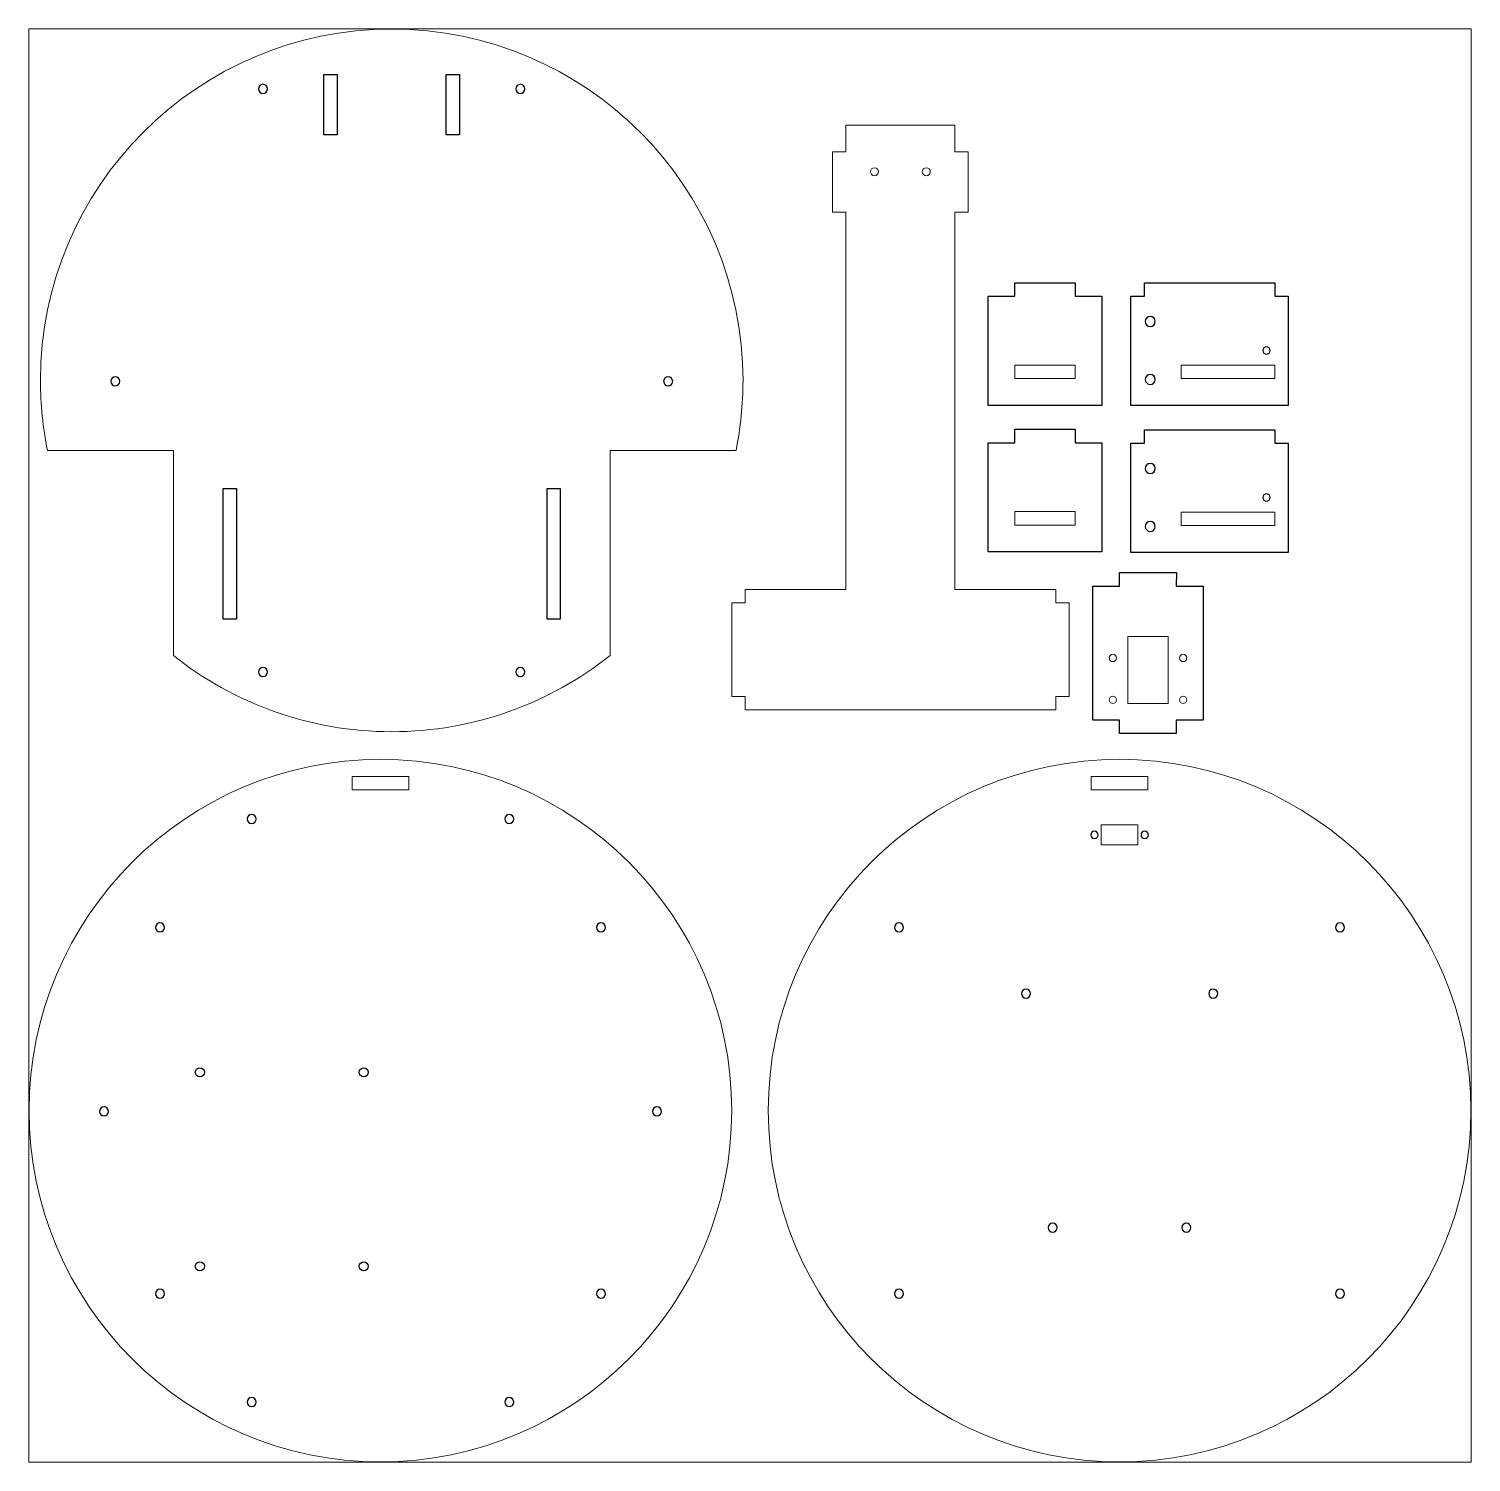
# Paper-space layout 'Layout1' of a CAD drawing. Header units: millimetres. Extents: x 0 to 431, y 0 to 428.
# The model-space entities are those that its viewports show. They can reach past a viewport. Long polylines and large blocks are cut down to what shows.
import ezdxf

# ---------------------------------------------------------------- set-up
doc = ezdxf.new("R2010")
doc.units = ezdxf.units.MM

msp = doc.modelspace()

# ---------------------------------------------------------------- linework, layer by layer
at = {"color": 1, "linetype": 'Continuous', "lineweight": 25, "true_color": 0xff0000}
for points in [[(601.05, 414.82), (601.05, 396.81), (597.07, 396.81), (597.07, 414.82), (601.05, 414.82)], [(637.63, 414.82), (637.63, 396.81), (633.64, 396.81), (633.64, 414.82), (637.63, 414.82)], [(570.91, 291.02), (570.91, 252.02), (566.92, 252.02), (566.92, 291.02), (570.91, 291.02)], [(667.73, 291.03), (667.73, 252.03), (663.75, 252.03), (663.75, 291.03), (667.73, 291.03)]]:
    msp.add_lwpolyline(points, close=True, dxfattribs=at)
at = {"color": 1, "linetype": 'Continuous', "lineweight": 20, "true_color": 0xff0000}
for points in [[(769.38, 399.71), (785.65, 399.71), (785.65, 391.71), (789.68, 391.71), (789.68, 373.7), (785.66, 373.7), (785.66, 260.89), (815.8, 260.89), (815.8, 256.91), (819.78, 256.91), (819.78, 228.92), (815.8, 228.92), (815.8, 224.92), (722.96, 224.92), (722.96, 228.91), (718.97, 228.92), (718.97, 256.91), (722.96, 256.91), (722.96, 260.89), (753.02, 260.89), (753.1, 373.7), (749.12, 373.7), (749.12, 391.71), (753.09, 391.71), (753.1, 399.71), (769.38, 399.71)], [(821.62, 327.91), (821.62, 323.91), (803.59, 323.91), (803.59, 327.91), (821.62, 327.91)], [(881.3, 327.89), (881.3, 323.91), (853.3, 323.91), (853.3, 327.89), (881.3, 327.89)], [(821.62, 284.14), (821.62, 280.14), (803.59, 280.14), (803.59, 284.14), (821.62, 284.14)], [(881.3, 283.95), (881.3, 279.97), (853.3, 279.97), (853.3, 283.95), (881.3, 283.95)], [(849.38, 246.82), (849.38, 226.79), (837.38, 226.79), (837.38, 246.82), (849.38, 246.82)], [(622.47, 204.98), (622.47, 201), (605.47, 201), (605.47, 204.98), (622.47, 204.98)], [(843.38, 204.98), (843.38, 201), (826.38, 201), (826.38, 204.98), (843.38, 204.98)], [(840.38, 190.5), (840.38, 184.5), (829.38, 184.5), (829.38, 190.5), (840.38, 190.5)]]:
    msp.add_lwpolyline(points, close=True, dxfattribs=at)
at = {"color": 1, "linetype": 'Continuous', "lineweight": 30, "true_color": 0xff0000}
for points in [[(829.6, 348.51), (829.6, 315.89), (795.6, 315.89), (795.6, 348.51), (803.6, 348.51), (803.59, 352.51), (821.6, 352.51), (821.62, 348.51), (829.6, 348.51)], [(885.3, 348.51), (885.3, 315.89), (838.3, 315.89), (838.3, 348.51), (842.3, 348.51), (842.3, 352.51), (881.3, 352.51), (881.3, 348.51), (885.3, 348.51)], [(829.6, 304.74), (829.6, 272.12), (795.6, 272.12), (795.6, 304.74), (803.6, 304.74), (803.59, 308.74), (821.6, 308.74), (821.62, 304.74), (829.6, 304.74)], [(885.3, 304.57), (885.3, 271.95), (838.3, 271.95), (838.3, 304.57), (842.3, 304.57), (842.3, 308.57), (881.3, 308.57), (881.3, 304.57), (885.3, 304.57)], [(859.88, 261.87), (859.88, 221.85), (851.84, 221.85), (851.84, 217.83), (834.84, 217.8), (834.84, 221.8), (826.88, 221.85), (826.88, 261.87), (834.84, 261.87), (834.84, 265.91), (851.89, 265.91), (851.84, 261.87), (859.88, 261.87)]]:
    msp.add_lwpolyline(points, close=True, dxfattribs=at)
at = {"color": 1, "linetype": 'Continuous', "lineweight": 20, "true_color": 0xff0000}
for points, knots in [([(514.42, 302.43), (513.05, 309.19), (512.33, 316.19), (512.33, 323.36), (512.33, 381.31), (559.38, 428.36), (617.33, 428.36), (675.28, 428.36), (722.33, 381.31), (722.33, 323.36), (722.33, 316.19), (721.61, 309.19), (720.24, 302.43), (720.24, 302.43), (682.59, 302.43), (682.59, 302.43), (682.59, 302.43), (682.59, 241.13), (682.59, 241.13), (664.67, 226.88), (641.98, 218.36), (617.33, 218.36), (592.67, 218.36), (569.99, 226.88), (552.06, 241.13), (552.06, 241.13), (552.06, 302.43), (552.06, 302.43), (552.06, 302.43), (514.42, 302.43), (514.42, 302.43)], [0, 0, 0, 0, 1, 1, 1, 2, 2, 2, 3, 3, 3, 4, 4, 4, 5, 5, 5, 6, 6, 6, 7, 7, 7, 8, 8, 8, 9, 9, 9, 10, 10, 10, 10]), ([(761.63, 386.94), (762.29, 386.94), (762.83, 386.41), (762.83, 385.74), (762.83, 385.08), (762.29, 384.54), (761.63, 384.54), (760.97, 384.54), (760.43, 385.08), (760.43, 385.74), (760.43, 386.41), (760.97, 386.94), (761.63, 386.94)], [0, 0, 0, 0, 1, 1, 1, 2, 2, 2, 3, 3, 3, 4, 4, 4, 4]), ([(777.12, 386.94), (777.78, 386.94), (778.32, 386.41), (778.32, 385.74), (778.32, 385.08), (777.78, 384.54), (777.12, 384.54), (776.46, 384.54), (775.92, 385.08), (775.92, 385.74), (775.92, 386.41), (776.46, 386.94), (777.12, 386.94)], [0, 0, 0, 0, 1, 1, 1, 2, 2, 2, 3, 3, 3, 4, 4, 4, 4]), ([(832.88, 241.49), (833.49, 241.49), (833.98, 241), (833.98, 240.39), (833.98, 239.79), (833.49, 239.29), (832.88, 239.29), (832.27, 239.29), (831.78, 239.79), (831.78, 240.39), (831.78, 241), (832.27, 241.49), (832.88, 241.49)], [0, 0, 0, 0, 1, 1, 1, 2, 2, 2, 3, 3, 3, 4, 4, 4, 4]), ([(853.88, 241.49), (854.49, 241.49), (854.98, 241), (854.98, 240.39), (854.98, 239.79), (854.49, 239.29), (853.88, 239.29), (853.27, 239.29), (852.78, 239.79), (852.78, 240.39), (852.78, 241), (853.27, 241.49), (853.88, 241.49)], [0, 0, 0, 0, 1, 1, 1, 2, 2, 2, 3, 3, 3, 4, 4, 4, 4]), ([(832.88, 228.99), (833.49, 228.99), (833.98, 228.5), (833.98, 227.89), (833.98, 227.29), (833.49, 226.79), (832.88, 226.79), (832.27, 226.79), (831.78, 227.29), (831.78, 227.89), (831.78, 228.5), (832.27, 228.99), (832.88, 228.99)], [0, 0, 0, 0, 1, 1, 1, 2, 2, 2, 3, 3, 3, 4, 4, 4, 4]), ([(853.88, 228.99), (854.49, 228.99), (854.98, 228.5), (854.98, 227.89), (854.98, 227.29), (854.49, 226.79), (853.88, 226.79), (853.27, 226.79), (852.78, 227.29), (852.78, 227.89), (852.78, 228.5), (853.27, 228.99), (853.88, 228.99)], [0, 0, 0, 0, 1, 1, 1, 2, 2, 2, 3, 3, 3, 4, 4, 4, 4]), ([(613.97, 210.1), (671.92, 210.1), (718.97, 163.05), (718.97, 105.1), (718.97, 47.15), (671.92, 0.1), (613.97, 0.1), (556.02, 0.1), (508.97, 47.15), (508.97, 105.1), (508.97, 163.05), (556.02, 210.1), (613.97, 210.1)], [0, 0, 0, 0, 1, 1, 1, 2, 2, 2, 3, 3, 3, 4, 4, 4, 4]), ([(834.88, 210.1), (892.83, 210.1), (939.88, 163.05), (939.88, 105.1), (939.88, 47.15), (892.83, 0.1), (834.88, 0.1), (776.93, 0.1), (729.88, 47.15), (729.88, 105.1), (729.88, 163.05), (776.93, 210.1), (834.88, 210.1)], [0, 0, 0, 0, 1, 1, 1, 2, 2, 2, 3, 3, 3, 4, 4, 4, 4])]:
    msp.add_open_spline(points, degree=3, knots=knots, dxfattribs=at)
at = {"color": 1, "linetype": 'Continuous', "lineweight": 30, "true_color": 0xff0000}
for points in [[(578.85, 411.87), (579.59, 411.87), (580.2, 411.27), (580.2, 410.52), (580.2, 409.78), (579.59, 409.17), (578.85, 409.17), (578.1, 409.17), (577.5, 409.78), (577.5, 410.52), (577.5, 411.27), (578.1, 411.87), (578.85, 411.87)], [(655.81, 411.87), (656.55, 411.87), (657.16, 411.27), (657.16, 410.52), (657.16, 409.78), (656.55, 409.17), (655.81, 409.17), (655.06, 409.17), (654.46, 409.78), (654.46, 410.52), (654.46, 411.27), (655.06, 411.87), (655.81, 411.87)], [(844.05, 342.48), (844.88, 342.48), (845.55, 341.81), (845.55, 340.98), (845.55, 340.15), (844.88, 339.48), (844.05, 339.48), (843.22, 339.48), (842.55, 340.15), (842.55, 340.98), (842.55, 341.81), (843.22, 342.48), (844.05, 342.48)], [(878.8, 333.42), (879.41, 333.42), (879.9, 332.92), (879.9, 332.32), (879.9, 331.71), (879.41, 331.22), (878.8, 331.22), (878.19, 331.22), (877.7, 331.71), (877.7, 332.32), (877.7, 332.92), (878.19, 333.42), (878.8, 333.42)], [(534.69, 324.46), (535.44, 324.46), (536.04, 323.85), (536.04, 323.11), (536.04, 322.36), (535.44, 321.76), (534.69, 321.76), (533.95, 321.76), (533.34, 322.36), (533.34, 323.11), (533.34, 323.85), (533.95, 324.46), (534.69, 324.46)], [(699.96, 324.46), (700.71, 324.46), (701.31, 323.85), (701.31, 323.11), (701.31, 322.36), (700.71, 321.76), (699.96, 321.76), (699.22, 321.76), (698.61, 322.36), (698.61, 323.11), (698.61, 323.85), (699.22, 324.46), (699.96, 324.46)], [(844.05, 325.16), (844.88, 325.16), (845.55, 324.49), (845.55, 323.66), (845.55, 322.83), (844.88, 322.16), (844.05, 322.16), (843.22, 322.16), (842.55, 322.83), (842.55, 323.66), (842.55, 324.49), (843.22, 325.16), (844.05, 325.16)], [(844.05, 298.54), (844.88, 298.54), (845.55, 297.86), (845.55, 297.04), (845.55, 296.21), (844.88, 295.54), (844.05, 295.54), (843.22, 295.54), (842.55, 296.21), (842.55, 297.04), (842.55, 297.86), (843.22, 298.54), (844.05, 298.54)], [(878.8, 289.48), (879.41, 289.48), (879.9, 288.98), (879.9, 288.38), (879.9, 287.77), (879.41, 287.28), (878.8, 287.28), (878.19, 287.28), (877.7, 287.77), (877.7, 288.38), (877.7, 288.98), (878.19, 289.48), (878.8, 289.48)], [(844.05, 281.22), (844.88, 281.22), (845.55, 280.54), (845.55, 279.72), (845.55, 278.89), (844.88, 278.22), (844.05, 278.22), (843.22, 278.22), (842.55, 278.89), (842.55, 279.72), (842.55, 280.54), (843.22, 281.22), (844.05, 281.22)], [(578.85, 237.55), (579.59, 237.55), (580.2, 236.94), (580.2, 236.2), (580.2, 235.45), (579.59, 234.85), (578.85, 234.85), (578.1, 234.85), (577.5, 235.45), (577.5, 236.2), (577.5, 236.94), (578.1, 237.55), (578.85, 237.55)], [(655.81, 237.55), (656.55, 237.55), (657.16, 236.94), (657.16, 236.2), (657.16, 235.45), (656.55, 234.85), (655.81, 234.85), (655.06, 234.85), (654.46, 235.45), (654.46, 236.2), (654.46, 236.94), (655.06, 237.55), (655.81, 237.55)], [(575.49, 193.61), (576.23, 193.61), (576.84, 193), (576.84, 192.26), (576.84, 191.51), (576.23, 190.91), (575.49, 190.91), (574.74, 190.91), (574.14, 191.51), (574.14, 192.26), (574.14, 193), (574.74, 193.61), (575.49, 193.61)], [(652.45, 193.61), (653.2, 193.61), (653.8, 193), (653.8, 192.26), (653.8, 191.51), (653.2, 190.91), (652.45, 190.91), (651.71, 190.91), (651.1, 191.51), (651.1, 192.26), (651.1, 193), (651.71, 193.61), (652.45, 193.61)], [(827.36, 188.6), (827.97, 188.6), (828.46, 188.1), (828.46, 187.5), (828.46, 186.89), (827.97, 186.4), (827.36, 186.4), (826.75, 186.4), (826.26, 186.89), (826.26, 187.5), (826.26, 188.1), (826.75, 188.6), (827.36, 188.6)], [(842.4, 188.6), (843, 188.6), (843.5, 188.1), (843.5, 187.5), (843.5, 186.89), (843, 186.4), (842.4, 186.4), (841.79, 186.4), (841.3, 186.89), (841.3, 187.5), (841.3, 188.1), (841.79, 188.6), (842.4, 188.6)], [(548.06, 161.18), (548.8, 161.18), (549.41, 160.58), (549.41, 159.83), (549.41, 159.09), (548.8, 158.48), (548.06, 158.48), (547.31, 158.48), (546.71, 159.09), (546.71, 159.83), (546.71, 160.58), (547.31, 161.18), (548.06, 161.18)], [(679.88, 161.18), (680.63, 161.18), (681.23, 160.58), (681.23, 159.83), (681.23, 159.09), (680.63, 158.48), (679.88, 158.48), (679.14, 158.48), (678.53, 159.09), (678.53, 159.83), (678.53, 160.58), (679.14, 161.18), (679.88, 161.18)], [(768.97, 161.18), (769.71, 161.18), (770.32, 160.58), (770.32, 159.83), (770.32, 159.09), (769.71, 158.48), (768.97, 158.48), (768.22, 158.48), (767.62, 159.09), (767.62, 159.83), (767.62, 160.58), (768.22, 161.18), (768.97, 161.18)], [(900.79, 161.18), (901.54, 161.18), (902.14, 160.58), (902.14, 159.83), (902.14, 159.09), (901.54, 158.48), (900.79, 158.48), (900.05, 158.48), (899.44, 159.09), (899.44, 159.83), (899.44, 160.58), (900.05, 161.18), (900.79, 161.18)], [(806.89, 141.42), (807.64, 141.42), (808.24, 140.82), (808.24, 140.07), (808.24, 139.33), (807.64, 138.72), (806.89, 138.72), (806.15, 138.72), (805.54, 139.33), (805.54, 140.07), (805.54, 140.82), (806.15, 141.42), (806.89, 141.42)], [(862.87, 141.42), (863.61, 141.42), (864.22, 140.82), (864.22, 140.07), (864.22, 139.33), (863.61, 138.72), (862.87, 138.72), (862.12, 138.72), (861.52, 139.33), (861.52, 140.07), (861.52, 140.82), (862.12, 141.42), (862.87, 141.42)], [(559.98, 115.19), (560.73, 115.19), (561.33, 115.79), (561.33, 116.54), (561.33, 117.28), (560.73, 117.89), (559.98, 117.89), (559.24, 117.89), (558.63, 117.28), (558.63, 116.54), (558.63, 115.79), (559.24, 115.19), (559.98, 115.19)], [(608.98, 115.19), (609.73, 115.19), (610.33, 115.79), (610.33, 116.54), (610.33, 117.28), (609.73, 117.89), (608.98, 117.89), (608.24, 117.89), (607.63, 117.28), (607.63, 116.54), (607.63, 115.79), (608.24, 115.19), (608.98, 115.19)], [(531.34, 106.19), (532.08, 106.19), (532.69, 105.59), (532.69, 104.84), (532.69, 104.1), (532.08, 103.49), (531.34, 103.49), (530.59, 103.49), (529.99, 104.1), (529.99, 104.84), (529.99, 105.59), (530.59, 106.19), (531.34, 106.19)], [(696.6, 106.19), (697.35, 106.19), (697.95, 105.59), (697.95, 104.84), (697.95, 104.1), (697.35, 103.49), (696.6, 103.49), (695.86, 103.49), (695.25, 104.1), (695.25, 104.84), (695.25, 105.59), (695.86, 106.19), (696.6, 106.19)], [(814.89, 71.47), (815.64, 71.47), (816.24, 70.86), (816.24, 70.12), (816.24, 69.37), (815.64, 68.77), (814.89, 68.77), (814.15, 68.77), (813.54, 69.37), (813.54, 70.12), (813.54, 70.86), (814.15, 71.47), (814.89, 71.47)], [(854.87, 71.47), (855.61, 71.47), (856.22, 70.86), (856.22, 70.12), (856.22, 69.37), (855.61, 68.77), (854.87, 68.77), (854.12, 68.77), (853.52, 69.37), (853.52, 70.12), (853.52, 70.86), (854.12, 71.47), (854.87, 71.47)], [(559.98, 57.19), (560.73, 57.19), (561.33, 57.79), (561.33, 58.54), (561.33, 59.28), (560.73, 59.89), (559.98, 59.89), (559.24, 59.89), (558.63, 59.28), (558.63, 58.54), (558.63, 57.79), (559.24, 57.19), (559.98, 57.19)], [(608.98, 57.19), (609.73, 57.19), (610.33, 57.79), (610.33, 58.54), (610.33, 59.28), (609.73, 59.89), (608.98, 59.89), (608.24, 59.89), (607.63, 59.28), (607.63, 58.54), (607.63, 57.79), (608.24, 57.19), (608.98, 57.19)], [(548.06, 51.71), (548.8, 51.71), (549.41, 51.11), (549.41, 50.36), (549.41, 49.61), (548.8, 49.01), (548.06, 49.01), (547.31, 49.01), (546.71, 49.61), (546.71, 50.36), (546.71, 51.11), (547.31, 51.71), (548.06, 51.71)], [(679.88, 51.71), (680.63, 51.71), (681.23, 51.11), (681.23, 50.36), (681.23, 49.61), (680.63, 49.01), (679.88, 49.01), (679.14, 49.01), (678.53, 49.61), (678.53, 50.36), (678.53, 51.11), (679.14, 51.71), (679.88, 51.71)], [(768.97, 51.71), (769.71, 51.71), (770.32, 51.11), (770.32, 50.36), (770.32, 49.61), (769.71, 49.01), (768.97, 49.01), (768.22, 49.01), (767.62, 49.61), (767.62, 50.36), (767.62, 51.11), (768.22, 51.71), (768.97, 51.71)], [(900.79, 51.71), (901.54, 51.71), (902.14, 51.11), (902.14, 50.36), (902.14, 49.61), (901.54, 49.01), (900.79, 49.01), (900.05, 49.01), (899.44, 49.61), (899.44, 50.36), (899.44, 51.11), (900.05, 51.71), (900.79, 51.71)], [(575.49, 19.29), (576.23, 19.29), (576.84, 18.68), (576.84, 17.94), (576.84, 17.19), (576.23, 16.59), (575.49, 16.59), (574.74, 16.59), (574.14, 17.19), (574.14, 17.94), (574.14, 18.68), (574.74, 19.29), (575.49, 19.29)], [(652.45, 19.29), (653.2, 19.29), (653.8, 18.68), (653.8, 17.94), (653.8, 17.19), (653.2, 16.59), (652.45, 16.59), (651.71, 16.59), (651.1, 17.19), (651.1, 17.94), (651.1, 18.68), (651.71, 19.29), (652.45, 19.29)]]:
    msp.add_open_spline(points, degree=3, knots=[0, 0, 0, 0, 1, 1, 1, 2, 2, 2, 3, 3, 3, 4, 4, 4, 4], dxfattribs=at)

psp = doc.layouts.get("Layout1")

# ---------------------------------------------------------------- viewports
at = {"layer": '0'}
psp.add_viewport(center=(215.55, 214.23), size=(431.1, 428.457), view_center_point=(724.42, 214.23), view_height=428.457, dxfattribs=at)

doc.saveas('drawing.dxf')
